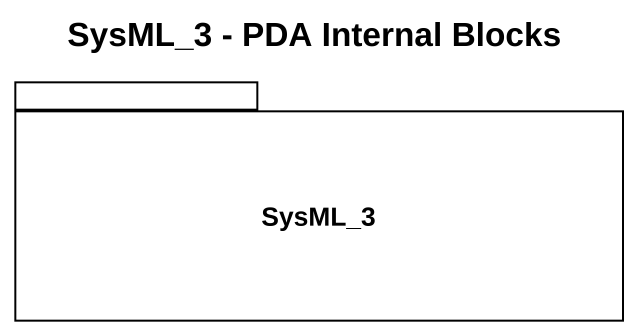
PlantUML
@startuml
title SysML_3 - PDA Internal Blocks
package SysML_3 {
}
@enduml
